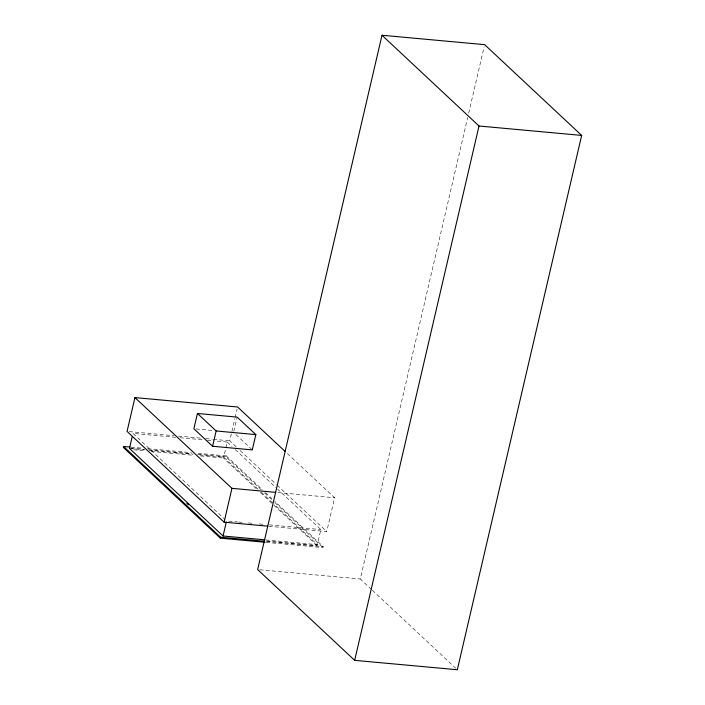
<?xml version="1.0" encoding="UTF-8"?>
<svg xmlns="http://www.w3.org/2000/svg" width="705" height="705" viewBox="0 0 705 705"><rect width="100%" height="100%" fill="white"/><g stroke="black" fill="none" stroke-linecap="round" stroke-linejoin="round"><path stroke-width="0.53" stroke-dasharray="3.52 2.64" d="M256.32 488.724L223.52 458.038L227.248 442.035L215.184 440.933M261.273 489.825L225.988 456.822L226.208 455.871L196.721 453.174M236.131 446.811L229.715 440.81L234.88 418.62M235.126 417.563L237.092 409.103M233.813 431.381L236.898 418.127M266.675 540.973L317.109 545.591L320.837 529.587L277.638 489.173M266.226 542.374L323.005 547.582L323.225 546.631L275.117 501.625M268.861 526.274L326.732 531.57L334.602 497.748L286.494 452.742M371.517 589.495L360.299 578.99L467.697 117.471M468.693 113.188L484.141 46.794M196.025 428.957L213.192 430.526M129.253 431.61L174.02 435.708M178.391 436.113L201.322 438.21M205.693 438.616L212.24 439.215M213.333 439.312L229.715 440.81M175.721 437.312L132.972 433.399L224.957 519.444M180.11 437.717L203.128 439.823M207.517 440.228L214.091 440.828M131.209 447.164L143.221 448.265M147.583 448.671L191.266 452.672M130.989 448.116L144.093 449.314M148.455 449.711L192.139 453.72M197.594 454.214L225.988 456.822M129.464 448.459L144.807 449.861M149.196 450.266L193.047 454.284M199.621 454.884L223.741 457.096L258.136 489.27M133.624 449.808L145.688 450.909M151.17 451.411L193.919 455.333M200.502 455.932L223.52 458.038M277.823 492.548L334.602 497.748M228.746 521.145L237.514 521.947M238.616 522.053L244.097 522.555M248.477 522.951L253.959 523.454M259.44 523.956L263.829 524.361M269.31 524.864L320.837 529.587M265.803 539.924L317.329 544.648L274.13 504.234M266.446 541.431L323.225 546.631M259.828 569.781L360.299 578.99M235.919 434.588L252.284 449.896M240.141 450.565L276.219 484.317M277.021 485.066L326.732 531.57M227.248 442.035L232.042 446.529M235.25 449.517L276.836 488.433M372.319 590.244L455.712 668.252M226.208 455.871L262.295 489.623M265.494 492.628L271.91 498.629M264.472 492.821L274.095 501.828M274.897 502.577L323.005 547.582M261.335 492.266L273.337 503.485M260.312 492.46L273.117 504.436M273.91 505.185L317.109 545.591"/><path stroke-width="1.06" d="M130.117 447.067L123.56 446.468L123.34 447.411L220.365 538.171L265.133 542.277M284.89 451.244L237.585 406.988L134.937 397.585L127.067 431.407L224.084 522.167L267.768 526.168M132.267 436.404L129.464 448.459L223.053 536.003L264.71 539.818M197.435 413.465L193.875 428.755L212.584 446.256L252.284 449.896L255.844 434.606L237.136 417.104L197.435 413.465L216.144 430.966L255.844 434.606M212.584 446.256L216.144 430.966M220.365 538.171L220.586 537.228L123.56 446.468M224.084 522.167L231.954 488.345L134.937 397.585M223.053 536.003L226.323 521.947M381.995 35.25L257.651 569.587L354.668 660.347L457.316 669.75L581.66 135.413L484.635 44.653L381.995 35.25L479.012 126.01L581.66 135.413M354.668 660.347L479.012 126.01M231.954 488.345L275.637 492.346M220.586 537.228L264.26 541.228M186.834 503.282L188.438 504.771"/></g></svg>
